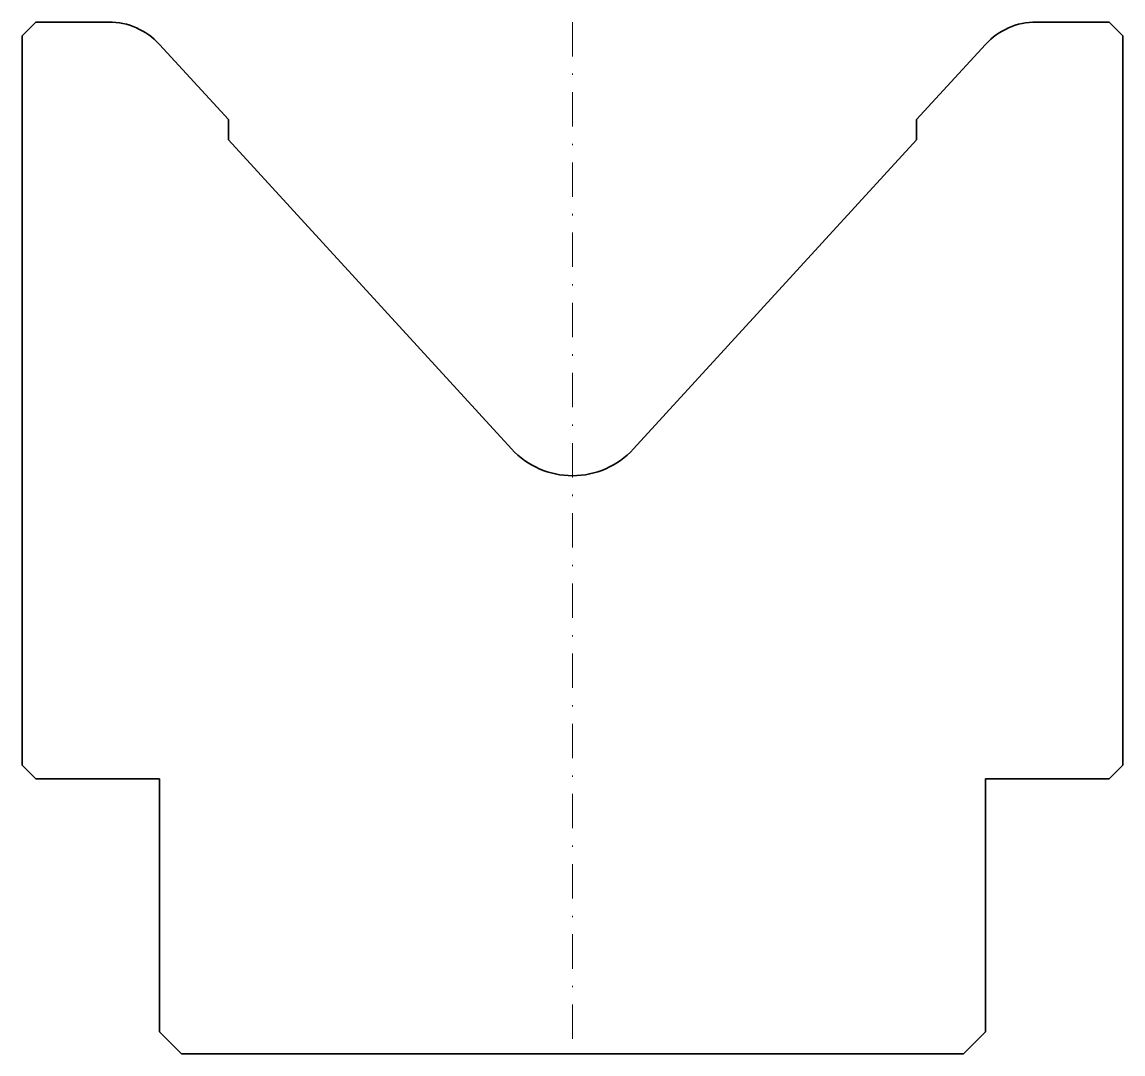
# Model space of a CAD drawing. Header units: millimetres. Extents: x -40 to 40, y -75 to 0.
import ezdxf

# ---------------------------------------------------------------- set-up
doc = ezdxf.new("R2010")
doc.units = ezdxf.units.MM
doc.header["$LTSCALE"] = 5
doc.linetypes.add('AUSGEZOGEN', pattern=[0])
doc.linetypes.add('DASHDOT', pattern=[1, 0.5, -0.25, 0, -0.25])
doc.layers.add('2', color=7, linetype='Continuous')

# ---------------------------------------------------------------- blocks, each defined once
blk = doc.blocks.new('20213_nNn00')
at = {"layer": '2', "color": 7, "linetype": 'AUSGEZOGEN', "lineweight": 35}
for p, q in [((-39, 0), (-40, -1)), ((-33.7, 0), (-39, 0)), ((39, 0), (33.7, 0)), ((40, -1), (39, 0)), ((-40, -1), (-40, -54)), ((40, -54), (40, -1)), ((-25, -7.094), (-30.014, -1.622)), ((30.014, -1.622), (25, -7.094)), ((-25, -8.574), (-25, -7.094)), ((25, -7.094), (25, -8.574)), ((-4.424, -31.029), (-25, -8.574)), ((25, -8.574), (4.424, -31.029)), ((-40, -54), (-39, -55)), ((39, -55), (40, -54)), ((-39, -55), (-30, -55)), ((-30, -55), (-30, -73.4)), ((30, -73.4), (30, -55)), ((30, -55), (39, -55)), ((-30, -73.4), (-28.4, -75)), ((28.4, -75), (30, -73.4)), ((-28.4, -75), (28.4, -75))]:
    blk.add_line(p, q, dxfattribs=at)
for centre, radius, start, end in [((-33.7, -5), 5, 42.5, 90), ((33.7, -5), 5, 90, 137.5), ((0, -26.975), 6, 222.5, 317.5)]:
    blk.add_arc(centre, radius, start, end, dxfattribs=at)

msp = doc.modelspace()

# ---------------------------------------------------------------- linework, layer by layer
at = {"layer": '2', "color": 7, "linetype": 'DASHDOT', "lineweight": 18}
msp.add_line((0, 0), (0, -75), dxfattribs=at)

# ---------------------------------------------------------------- block references
msp.add_blockref('20213_nNn00', (0, 0))

doc.saveas('drawing.dxf')
